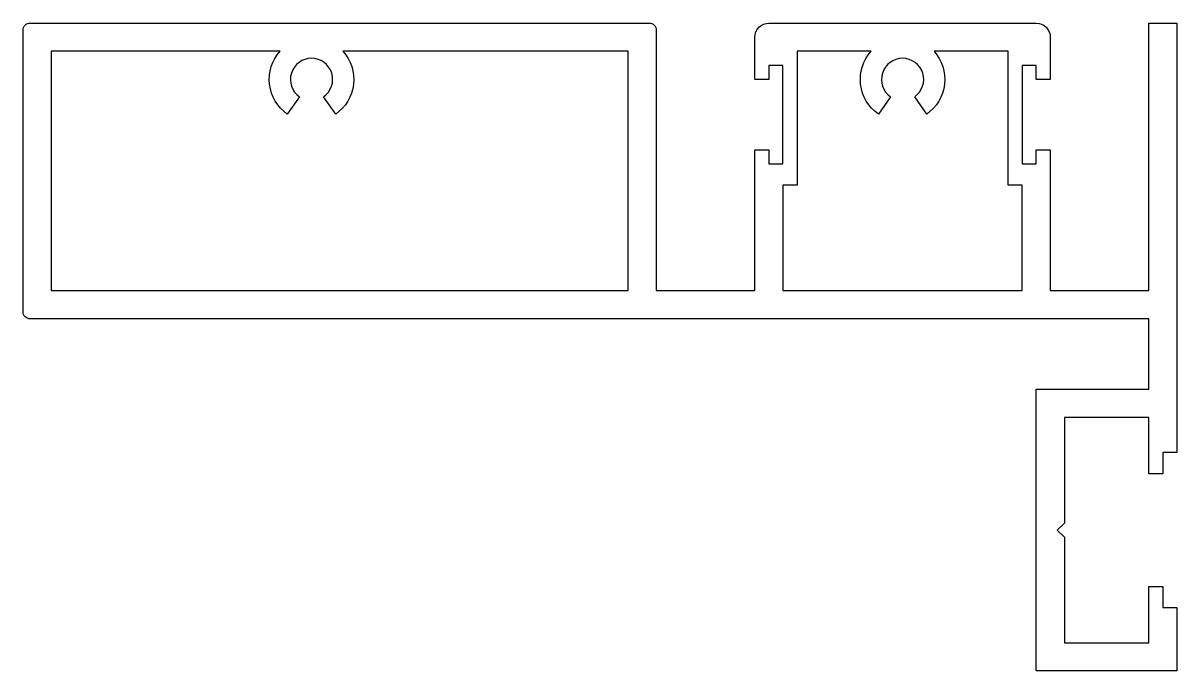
# Model space of a CAD drawing. Extents: x 195.2 to 277.2, y 225.5 to 271.5.
import ezdxf

# ---------------------------------------------------------------- set-up
doc = ezdxf.new("R2010")
doc.units = 0
doc.layers.add('ANA', color=220, linetype='CONTINUOUS')

msp = doc.modelspace()

# ---------------------------------------------------------------- linework, layer by layer
at = {"layer": 'ANA'}
for points in [[(247.192, 262.475), (248.192, 262.475), (248.192, 261.475), (249.192, 261.475), (249.192, 268.475), (248.192, 268.475), (248.192, 267.475), (247.192, 267.475), (247.192, 270.475, -0.414214), (248.192, 271.475), (267.192, 271.475, -0.414214), (268.192, 270.475), (268.192, 267.475), (267.192, 267.475), (267.192, 268.475), (266.192, 268.475), (266.192, 261.475), (267.192, 261.475), (267.192, 262.475), (268.192, 262.475), (268.192, 252.475), (275.189, 252.475), (275.189, 271.475), (277.189, 271.475), (277.189, 240.975), (276.189, 240.975), (276.189, 239.475), (275.189, 239.475), (275.189, 243.475), (269.189, 243.475), (269.189, 235.975), (268.689, 235.475), (269.189, 234.975), (269.189, 227.475), (275.189, 227.475), (275.189, 231.475), (276.189, 231.475), (276.189, 229.975), (277.189, 229.975), (277.189, 225.475), (267.189, 225.475), (267.189, 245.475), (275.189, 245.475), (275.189, 250.475), (195.689, 250.475, -0.414214), (195.189, 250.975), (195.189, 270.975, -0.414214), (195.689, 271.475), (239.689, 271.475, -0.414214), (240.189, 270.975), (240.189, 252.475), (247.192, 252.475)], [(213.969, 265.017, -0.449472), (213.453, 269.475), (197.189, 269.475), (197.189, 252.475), (238.189, 252.475), (238.189, 269.475), (217.925, 269.475, -0.449472), (217.41, 265.017), (216.55, 266.246, 3.171595), (214.829, 266.246)], [(266.192, 252.475), (266.192, 259.975), (265.192, 259.975), (265.192, 269.475), (259.928, 269.475, -0.449472), (259.413, 265.017), (258.552, 266.246, 3.171595), (256.832, 266.246), (255.971, 265.017, -0.449472), (255.456, 269.475), (250.192, 269.475), (250.192, 259.975), (249.192, 259.975), (249.192, 252.475)]]:
    msp.add_lwpolyline(points, format="xyb", close=True, dxfattribs=at)

doc.saveas('drawing.dxf')
